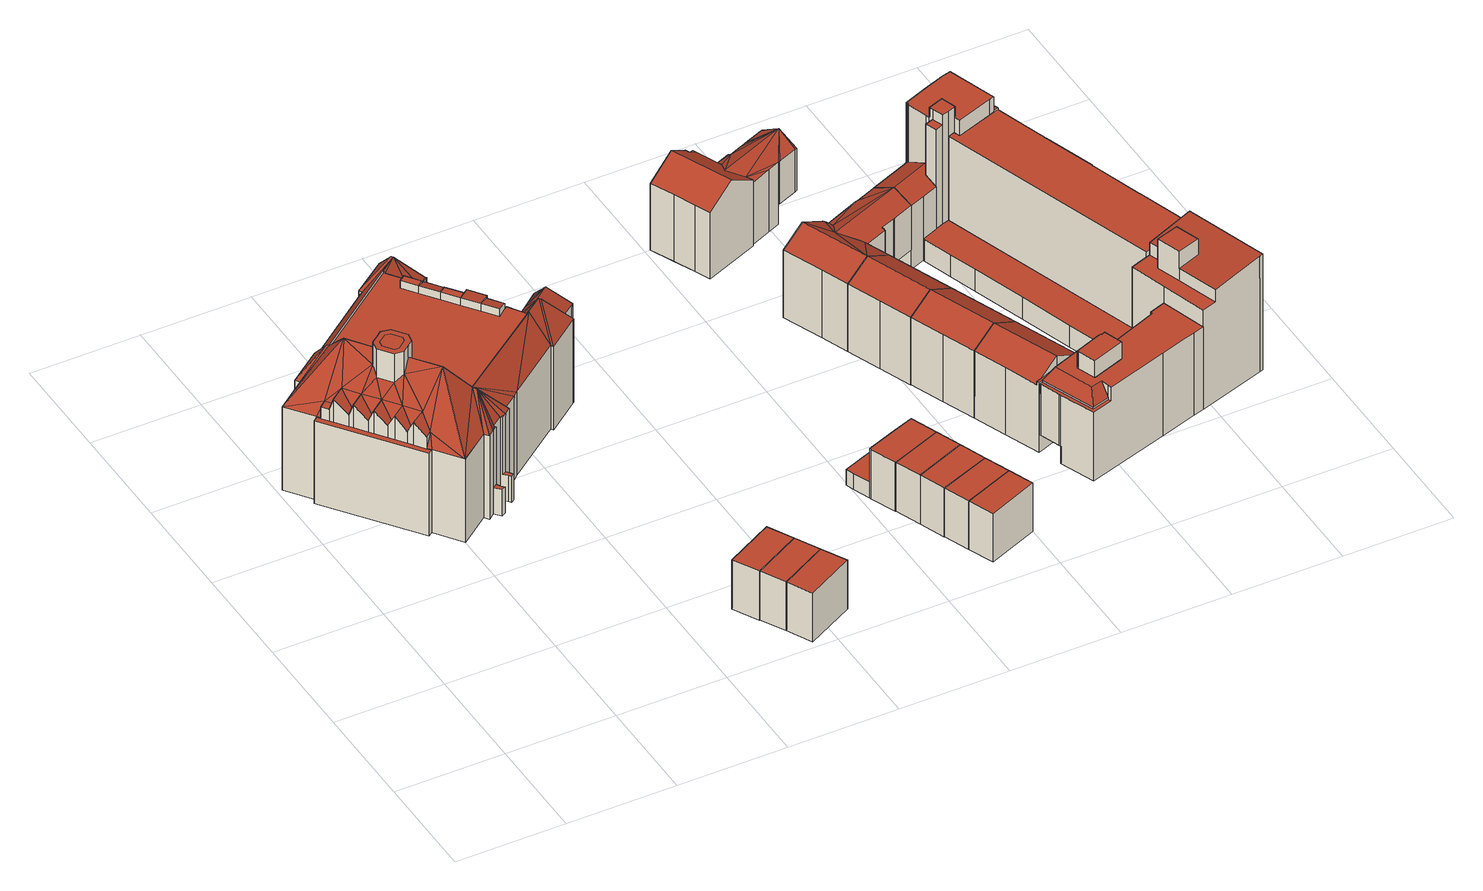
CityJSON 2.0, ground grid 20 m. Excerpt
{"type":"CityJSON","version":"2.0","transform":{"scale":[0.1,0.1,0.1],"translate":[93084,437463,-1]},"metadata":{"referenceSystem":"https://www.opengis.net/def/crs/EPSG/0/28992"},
"CityObjects":{
"building1":{"type":"Building","attributes":{"measuredHeight":30.24,"yearOfConstruction":1920},"address":[{"CountryName":"Nederland","LocalityName":"Rotterdam","ThoroughfareNumber":"1A","ThoroughfareName":"Nieuwemarkt","PostalCode":"3011HP"}],"geometry":[{"type":"Solid","lod":"2","boundaries":[[[[0,1,2,3]],[[1,4,5,2]],[[6,5,4,7]],[[8,6,7,9]],[[9,10,11,8]],[[12,13,14,15]],[[16,17,18,19]],[[20,21,22,23,24]],[[25,21,20,26]],[[27,25,26,28]],[[22,29,30,23]],[[31,32,33,34]],[[35,36,37,12,15]],[[10,38,39,11]],[[38,40,41,39]],[[40,42,43,41]],[[42,44,45,43]],[[44,37,36,45]],[[15,46,47,35]],[[48,49,50,51]],[[13,52,53,14]],[[54,55,56,57]],[[17,58,59,18]],[[60,61,62,63]],[[64,65,66,56]],[[67,68,69,70]],[[71,72,73,74]],[[68,75,76,69]],[[72,67,70,73]],[[77,71,74,78]],[[79,80,81,82]],[[83,84,85,86]],[[87,88,89,90]],[[91,92,93,94]],[[95,96,97,98]],[[99,50,49,100]],[[101,102,103,104]],[[105,106,107,108]],[[109,110,111,112]],[[113,114,115,116]],[[117,101,104,118]],[[119,105,108,120]],[[121,109,112,122]],[[123,124,125,126]],[[127,128,129,130]],[[131,132,133,134]],[[135,136,137,138,139,140]],[[80,141,142,81]],[[143,27,28,144,145]],[[144,146,147,145]],[[146,148,149,147]],[[148,150,151,149]],[[94,89,88,91]],[[120,152,153,119]],[[152,154,155,153]],[[154,156,157,155]],[[123,126,158,93,92]],[[130,159,160,161,162,127]],[[163,164,165,166,167]],[[168,169,170,171,172]],[[162,164,163,127]],[[168,158,126,169]],[[173,171,170,174]],[[175,173,174,176]],[[177,175,176,178]],[[179,177,178,180]],[[181,179,180,182]],[[183,181,182,184]],[[185,183,184,186]],[[187,185,186,188]],[[166,187,188,167]],[[116,60,63,113]],[[150,85,84,151]],[[86,189,190,83]],[[156,99,100,157]],[[191,192,193,131,134]],[[137,193,192,138]],[[189,87,90,190]],[[32,76,75,194]],[[195,111,110,115,114,196]],[[197,77,78,97]],[[19,198,199,16]],[[82,24,23,79]],[[200,47,95,98]],[[201,104,202]],[[56,55,203,204,205,64]],[[196,114,67]],[[118,200,117]],[[62,61,33,32,194,206]],[[106,207,208,107]],[[207,48,51,208]],[[58,142,141,209,59]],[[210,211,212]],[[213,212,211,103,102]],[[34,29,214,31]],[[62,206,68]],[[214,212,213]],[[34,209,141,30,29]],[[215,216,217,218]],[[95,47,46,219,220]],[[205,204,221]],[[195,72,111]],[[222,165,164]],[[220,219,223,199,198]],[[224,225,121,122,226]],[[226,71,224]],[[197,97,96,225,224]],[[227,168,172]],[[128,125,124,129]],[[132,160,159,133]],[[216,192,191,217]],[[218,140,139,215]],[[228,136,135,229]],[[229,230,231,66,65,228]],[[232,231,230,233]],[[57,232,233,54]],[[203,234,202,204]],[[235,236,237,238]],[[3,235,238,0]],[[202,234,239,240,201]],[[241,240,239,242]],[[243,241,242,244]],[[236,243,244,237]],[[52,223,219,53]],[[103,245,94]],[[245,89,94]],[[106,246,207]],[[105,103,106]],[[106,103,246]],[[104,105,119]],[[104,103,105]],[[104,153,247]],[[247,153,155]],[[104,119,153]],[[190,245,103]],[[190,90,245]],[[103,94,93]],[[103,93,246]],[[227,158,168]],[[246,227,248]],[[227,93,158]],[[248,227,249]],[[48,248,250]],[[250,248,251]],[[252,157,253]],[[254,250,255]],[[247,157,252]],[[253,254,256]],[[252,253,257]],[[247,155,157]],[[247,222,161]],[[222,164,162]],[[161,222,162]],[[247,252,222]],[[48,250,49]],[[207,246,48]],[[157,100,253]],[[100,49,254]],[[253,100,254]],[[49,250,254]],[[48,246,248]],[[246,93,227]],[[204,202,221]],[[202,104,221]],[[205,221,64]],[[64,228,65]],[[137,136,193]],[[193,221,131]],[[136,221,193]],[[64,221,228]],[[228,221,136]],[[73,70,69,76,32,31,214,213,102,101,117,200,98,97,78,74]],[[258,259,5,6,8]],[[210,143,145,147,149,151,260]],[[90,89,245]],[[257,187,166,252]],[[56,66,231,232,57]],[[197,224,71,77]],[[260,84,83,210]],[[250,177,179,255]],[[248,173,175,251]],[[255,179,181,254]],[[120,108,107,208,51,50,99,156,154,152],[261,262,263,264,265,266,267,268]],[[63,62,68,67,114,113]],[[112,111,72,71,226,122]],[[190,103,211,210,83]],[[3,269,236,235]],[[256,183,185,253]],[[151,84,260]],[[251,175,177,250]],[[30,141,80,79,23]],[[139,138,192,216,215]],[[14,53,219,46,15]],[[227,172,171,249]],[[253,185,187,257]],[[206,194,75,68]],[[195,196,67,72]],[[210,212,214]],[[22,210,214]],[[22,214,29]],[[21,210,22]],[[143,210,21]],[[25,143,21]],[[27,143,25]],[[240,104,201]],[[118,104,241]],[[241,104,240]],[[243,118,241]],[[270,118,243]],[[11,39,258]],[[39,41,258]],[[45,36,259]],[[258,41,43]],[[258,43,45]],[[258,45,259]],[[259,36,35]],[[200,35,47]],[[259,35,200]],[[259,200,270]],[[270,200,118]],[[270,243,236,269]],[[254,181,183,256]],[[249,171,173,248]],[[104,247,161]],[[104,161,132]],[[132,161,160]],[[186,184,182,180,178,176,174,170,169,126,125,128,127,163,167,188]],[[221,132,131]],[[221,104,132]],[[60,116,115,110,109,121,225,96,95,220,198,19,18,59,209,34,33,61]],[[8,11,258]],[[3,2,5,259,270,269]],[[252,166,165,222]],[[265,264,263,262,261,268,267,266]],[[42,40,38,10,9,7,4,1,0,238,237,244,242,239,234,203,55,54,233,230,229,135,140,218,217,191,134,133,159,130,129,124,123,92,91,88,87,189,86,85,150,148,146,144,28,26,20,24,82,81,142,58,17,16,199,223,52,13,12,37,44]]]],"semantics":{"surfaces":[{"type":"WallSurface"},{"type":"RoofSurface"},{"type":"GroundSurface"}],"values":[[0,0,0,0,0,0,0,0,0,0,0,0,0,0,0,0,0,0,0,0,0,0,0,0,0,0,0,0,0,0,0,0,0,0,0,0,0,0,0,0,0,0,0,0,0,0,0,0,0,0,0,0,0,0,0,0,0,0,0,0,0,0,0,0,0,0,0,0,0,0,0,0,0,0,0,0,0,0,0,0,0,0,0,0,0,0,0,0,0,0,0,0,0,0,0,0,0,0,0,0,0,0,0,0,0,0,0,0,0,0,0,0,0,0,0,0,0,0,0,0,0,0,0,0,1,1,1,1,1,1,1,1,1,1,1,1,1,1,1,1,1,1,1,1,1,1,1,1,1,1,1,1,1,1,1,1,1,1,1,1,1,1,1,1,1,1,1,1,1,1,1,1,1,1,1,1,1,1,1,1,1,1,1,1,1,1,1,1,1,1,1,1,1,1,1,1,1,1,1,1,1,1,1,1,1,1,1,1,1,1,1,1,1,1,1,1,1,1,1,1,1,1,1,1,1,1,1,1,1,1,1,1,1,1,2]]}}]},
"building2":{"type":"Building","attributes":{"measuredHeight":10,"yearOfConstruction":1954},"address":[{"CountryName":"Nederland","LocalityName":"Rotterdam","ThoroughfareNumber":"36","ThoroughfareName":"Botersloot","PostalCode":"3011HH"}],"geometry":[{"type":"Solid","lod":"2","boundaries":[[[[271,272,273,274]],[[275,276,272,271]],[[274,273,277,278]],[[276,277,273,272]],[[271,274,278,275]],[[278,277,276,275]]]],"semantics":{"surfaces":[{"type":"GroundSurface"},{"type":"WallSurface"},{"type":"RoofSurface"}],"values":[[0,1,1,1,1,2]]}}]},
"building3":{"type":"Building","attributes":{"measuredHeight":9.93,"yearOfConstruction":1954},"address":[{"CountryName":"Nederland","LocalityName":"Rotterdam","ThoroughfareNumber":"38-38","ThoroughfareName":"Botersloot","PostalCode":"3011HH"}],"geometry":[{"type":"Solid","lod":"2","boundaries":[[[[279,280,281,282]],[[282,281,276,275]],[[283,276,281,280]],[[279,282,275,284]],[[284,283,280,279]],[[275,276,283,284]]]],"semantics":{"surfaces":[{"type":"GroundSurface"},{"type":"WallSurface"},{"type":"RoofSurface"}],"values":[[0,1,1,1,1,2]]}}]},
"building4":{"type":"Building","attributes":{"measuredHeight":9.92,"yearOfConstruction":1954},"address":[{"CountryName":"Nederland","LocalityName":"Rotterdam","ThoroughfareNumber":"40-40","ThoroughfareName":"Botersloot","PostalCode":"3011HH"}],"geometry":[{"type":"Solid","lod":"2","boundaries":[[[[285,286,280,279]],[[279,280,283,284]],[[285,279,284,287]],[[287,288,286,285]],[[288,283,280,286]],[[284,283,288,287]]]],"semantics":{"surfaces":[{"type":"GroundSurface"},{"type":"WallSurface"},{"type":"RoofSurface"}],"values":[[0,1,1,1,1,2]]}}]},
"building5":{"type":"Building","attributes":{"measuredHeight":10.03,"yearOfConstruction":1954},"address":[{"CountryName":"Nederland","LocalityName":"Rotterdam","ThoroughfareNumber":"11","ThoroughfareName":"Nieuwemarkt","PostalCode":"3011HP"}],"children":["building5-1","building5-2"]},
"building5-1":{"type":"BuildingPart","parents":["building5"],"geometry":[{"type":"Solid","lod":"2","boundaries":[[[[289,290,291,292]],[[293,294,295]],[[292,293,295,289]],[[294,296,297,295]],[[296,298,299,297]],[[298,300,301,302,299]],[[303,302,301,304]],[[305,303,304,306]],[[307,305,306,308]],[[290,307,308,291]],[[290,289,295,297,299,302,303,305,307]],[[292,291,308,306,304,301,300,309,293]],[[309,300,298,296]],[[293,309,296,294]]]],"semantics":{"surfaces":[{"type":"WallSurface"},{"type":"RoofSurface"},{"type":"GroundSurface"},{"type":"ClosureSurface"}],"values":[[0,0,0,0,0,0,0,0,0,0,1,2,3,3]]}}]},
"building5-2":{"type":"BuildingPart","parents":["building5"],"geometry":[{"type":"Solid","lod":"2","boundaries":[[[[293,310,311,294]],[[310,312,313,311]],[[312,314,315,313]],[[298,316,317,300]],[[316,315,314,317]],[[316,298,296,294,311,313,315]],[[309,300,317,314,312,310,293]],[[294,296,309,293]],[[296,298,300,309]]]],"semantics":{"surfaces":[{"type":"WallSurface"},{"type":"RoofSurface"},{"type":"GroundSurface"},{"type":"ClosureSurface"}],"values":[[0,0,0,0,0,1,2,3,3]]}}]},
"building6":{"type":"Building","attributes":{"measuredHeight":9.93,"yearOfConstruction":1954},"address":[{"CountryName":"Nederland","LocalityName":"Rotterdam","ThoroughfareNumber":"77-77","ThoroughfareName":"Pannekoekstraat","PostalCode":"3011LD"}],"geometry":[{"type":"Solid","lod":"2","boundaries":[[[[318,319,320,321]],[[322,290,320,319]],[[323,322,319,318]],[[321,320,290,289]],[[318,321,289,323]],[[289,290,322,323]]]],"semantics":{"surfaces":[{"type":"GroundSurface"},{"type":"WallSurface"},{"type":"RoofSurface"}],"values":[[0,1,1,1,1,2]]}}]},
"building7":{"type":"Building","attributes":{"measuredHeight":9.89,"yearOfConstruction":1954},"address":[{"CountryName":"Nederland","LocalityName":"Rotterdam","ThoroughfareNumber":"79B","ThoroughfareName":"Pannekoekstraat","PostalCode":"3011LD"}],"geometry":[{"type":"Solid","lod":"2","boundaries":[[[[324,325,319,318]],[[324,318,323,326]],[[318,319,322,323]],[[326,327,325,324]],[[327,322,319,325]],[[323,322,327,326]]]],"semantics":{"surfaces":[{"type":"GroundSurface"},{"type":"WallSurface"},{"type":"RoofSurface"}],"values":[[0,1,1,1,1,2]]}}]},
"building8":{"type":"Building","attributes":{"measuredHeight":9.84,"yearOfConstruction":1954},"address":[{"CountryName":"Nederland","LocalityName":"Rotterdam","ThoroughfareNumber":"81-81","ThoroughfareName":"Pannekoekstraat","PostalCode":"3011LD"}],"geometry":[{"type":"Solid","lod":"2","boundaries":[[[[328,329,330,331]],[[332,327,330,329]],[[333,332,329,328]],[[328,331,326,333]],[[331,330,327,326]],[[326,327,332,333]]]],"semantics":{"surfaces":[{"type":"GroundSurface"},{"type":"WallSurface"},{"type":"RoofSurface"}],"values":[[0,1,1,1,1,2]]}}]},
"building9":{"type":"Building","attributes":{"measuredHeight":9.76,"yearOfConstruction":1954},"address":[{"CountryName":"Nederland","LocalityName":"Rotterdam","ThoroughfareNumber":"83-83","ThoroughfareName":"Pannekoekstraat","PostalCode":"3011LD"}],"geometry":[{"type":"Solid","lod":"2","boundaries":[[[[334,335,329,328]],[[336,332,329,335]],[[334,328,333,337]],[[337,336,335,334]],[[328,329,332,333]],[[333,332,336,337]]]],"semantics":{"surfaces":[{"type":"GroundSurface"},{"type":"WallSurface"},{"type":"RoofSurface"}],"values":[[0,1,1,1,1,2]]}}]},
"building10":{"type":"Building","attributes":{"measuredHeight":16.85,"yearOfConstruction":1954},"address":[{"CountryName":"Nederland","LocalityName":"Rotterdam","ThoroughfareNumber":"62-66","ThoroughfareName":"Pannekoekstraat","PostalCode":"3011LJ"}],"children":["building10-1","building10-2"]},
"building10-1":{"type":"BuildingPart","parents":["building10"],"geometry":[{"type":"MultiSurface","lod":"2","boundaries":[[[338,339,340,341,342,343,344,345,346]],[[347,348,349,350]],[[351,342,352,347,350]],[[348,353,354,349]],[[355,356,340,339]],[[356,357,341,340]],[[357,352,342,341]],[[358,359,360]],[[339,338,361,355]],[[338,346,362,361]],[[363,353,364]],[[365,366,367,368,369]],[[368,370,371,369]],[[372,373,374,375]],[[370,372,375,371]],[[359,376,377,360]],[[363,366,365,354,353]],[[378,343,379,380,381]],[[380,382,383,381]],[[344,343,378,384]],[[345,344,384,385]],[[377,376,386,387,388,374,373,389]],[[351,379,343,342]],[[346,345,385,362]],[[390,383,382,391,392]],[[393,394,395]],[[395,394,396,397,358]],[[397,387,386,358]],[[392,396,394,390]],[[368,367,389,373,372,370]],[[364,398,393,395,358,360,377,389,367,366,363]],[[386,376,359,358]],[[361,362,385]],[[361,384,378]],[[361,385,384]],[[361,378,381]],[[361,381,383]],[[383,394,393]],[[383,390,394]],[[383,393,398]],[[361,383,398]],[[352,364,347]],[[347,364,348]],[[348,364,353]],[[361,364,352]],[[361,352,357]],[[356,361,357]],[[355,361,356]],[[361,398,364]],[[379,351,350,349,354,365,369,371,399,374,388,400,401,391,382,380]],[[391,401,396,392]],[[401,400,397,396]],[[400,388,387,397]]],"semantics":{"surfaces":[{"type":"OuterCeilingSurface"},{"type":"WallSurface"},{"type":"RoofSurface"},{"type":"GroundSurface"},{"type":"ClosureSurface"}],"values":[0,1,1,1,1,1,1,1,1,1,1,1,1,1,1,1,1,1,1,1,1,1,1,1,1,1,1,1,1,2,2,2,2,2,2,2,2,2,2,2,2,2,2,2,2,2,2,2,2,3,4,4,4]}}]},
"building10-2":{"type":"BuildingPart","parents":["building10"],"geometry":[{"type":"Solid","lod":"2","boundaries":[[[[392,396,401,391]],[[391,402,403,392]],[[402,404,405,403]],[[404,388,387,405]],[[392,403,405,387,397,396]],[[400,388,404,402,391,401]],[[397,387,388,400]],[[396,397,400,401]]]],"semantics":{"surfaces":[{"type":"ClosureSurface"},{"type":"WallSurface"},{"type":"RoofSurface"},{"type":"GroundSurface"}],"values":[[0,1,1,1,2,3,0,0]]}}]},
"building11":{"type":"Building","attributes":{"measuredHeight":16.39,"yearOfConstruction":1955},"address":[{"CountryName":"Nederland","LocalityName":"Rotterdam","ThoroughfareNumber":"74-76","ThoroughfareName":"Pannekoekstraat","PostalCode":"3011LK"}],"children":["building11-1","building11-2"]},
"building11-1":{"type":"BuildingPart","parents":["building11"],"geometry":[{"type":"Solid","lod":"2","boundaries":[[[[406,407,408,409]],[[410,406,409,411]],[[412,408,407,413]],[[411,414,415,410]],[[414,412,413,415]],[[415,413,407,406,410]],[[414,411,409,408,412]]]],"semantics":{"surfaces":[{"type":"ClosureSurface"},{"type":"WallSurface"},{"type":"RoofSurface"},{"type":"GroundSurface"}],"values":[[0,1,1,1,1,2,3]]}}]},
"building11-2":{"type":"BuildingPart","parents":["building11"],"geometry":[{"type":"Solid","lod":"2","boundaries":[[[[406,407,416,417]],[[406,417,418,419,420,409]],[[421,422,423,424]],[[419,421,424,420]],[[422,425,416,407,408,423]],[[416,425,418,417]],[[419,418,425,422,421]],[[424,423,408,409,420]],[[409,408,407,406]]]],"semantics":{"surfaces":[{"type":"WallSurface"},{"type":"RoofSurface"},{"type":"GroundSurface"},{"type":"ClosureSurface"}],"values":[[0,0,0,0,0,1,1,2,3]]}}]},
"building12":{"type":"Building","attributes":{"measuredHeight":16.37,"yearOfConstruction":1955},"address":[{"CountryName":"Nederland","LocalityName":"Rotterdam","ThoroughfareNumber":"78-80","ThoroughfareName":"Pannekoekstraat","PostalCode":"3011LK"}],"children":["building12-1","building12-2"]},
"building12-1":{"type":"BuildingPart","parents":["building12"],"geometry":[{"type":"Solid","lod":"2","boundaries":[[[[426,406,427,428]],[[429,427,406,410]],[[430,426,428,431]],[[431,432,433,430]],[[432,429,410,433]],[[433,410,406,426,430]],[[432,431,428,427,429]]]],"semantics":{"surfaces":[{"type":"ClosureSurface"},{"type":"WallSurface"},{"type":"RoofSurface"},{"type":"GroundSurface"}],"values":[[0,1,1,1,1,2,3]]}}]},
"building12-2":{"type":"BuildingPart","parents":["building12"],"geometry":[{"type":"Solid","lod":"2","boundaries":[[[[426,434,435,436,437,428]],[[419,418,417,406,427,438]],[[426,406,417,434]],[[439,419,438,440]],[[436,439,440,437]],[[417,418,435,434]],[[436,435,418,419,439]],[[440,438,427,428,437]],[[428,427,406,426]]]],"semantics":{"surfaces":[{"type":"WallSurface"},{"type":"RoofSurface"},{"type":"GroundSurface"},{"type":"ClosureSurface"}],"values":[[0,0,0,0,0,1,1,2,3]]}}]},
"building13":{"type":"Building","attributes":{"measuredHeight":16.35,"yearOfConstruction":1955},"address":[{"CountryName":"Nederland","LocalityName":"Rotterdam","ThoroughfareNumber":"82-84","ThoroughfareName":"Pannekoekstraat","PostalCode":"3011LK"}],"children":["building13-1","building13-2"]},
"building13-1":{"type":"BuildingPart","parents":["building13"],"geometry":[{"type":"Solid","lod":"2","boundaries":[[[[441,426,428,442]],[[431,428,426,430]],[[443,431,430,444]],[[445,443,444,446]],[[446,441,442,445]],[[444,430,426,441,446]],[[428,431,443,445,442]]]],"semantics":{"surfaces":[{"type":"ClosureSurface"},{"type":"WallSurface"},{"type":"RoofSurface"},{"type":"GroundSurface"}],"values":[[0,1,1,1,1,2,3]]}}]},
"building13-2":{"type":"BuildingPart","parents":["building13"],"geometry":[{"type":"Solid","lod":"2","boundaries":[[[[447,448,449]],[[450,451,452,453]],[[454,436,437,455]],[[456,449,448,454,455,457]],[[441,458,459,460,452,451,442]],[[450,453,461,456,457]],[[460,459,462]],[[463,447,464]],[[462,463,464]],[[436,435,434,426,428,437]],[[441,426,434,458]],[[454,448,447,463,435,436]],[[453,452,460,462,464,447,449,456,461]],[[459,458,434,435,463,462]],[[455,437,428,442,451,450,457]],[[442,428,426,441]]]],"semantics":{"surfaces":[{"type":"WallSurface"},{"type":"RoofSurface"},{"type":"GroundSurface"},{"type":"ClosureSurface"}],"values":[[0,0,0,0,0,0,0,0,0,0,0,1,1,1,2,3]]}}]},
"building14":{"type":"Building","attributes":{"measuredHeight":16.44,"yearOfConstruction":1955},"address":[{"CountryName":"Nederland","LocalityName":"Rotterdam","ThoroughfareNumber":"68-72","ThoroughfareName":"Pannekoekstraat","PostalCode":"3011LK"}],"children":["building14-1","building14-2"]},
"building14-1":{"type":"BuildingPart","parents":["building14"],"geometry":[{"type":"Solid","lod":"2","boundaries":[[[[465,466,467,468]],[[413,469,408,412]],[[412,465,468,413]],[[468,467,469,413]],[[412,408,466,465]],[[469,467,466,408]]]],"semantics":{"surfaces":[{"type":"ClosureSurface"},{"type":"WallSurface"},{"type":"RoofSurface"},{"type":"GroundSurface"}],"values":[[0,1,1,2,3,0]]}}]},
"building14-2":{"type":"BuildingPart","parents":["building14"],"geometry":[{"type":"Solid","lod":"2","boundaries":[[[[470,471,472,473,474,475,476,477]],[[478,479,480]],[[481,482,483]],[[481,416,469,467,482]],[[480,479,484,476,485,486,487]],[[477,476,484,488]],[[470,477,488,489]],[[471,470,489,490]],[[473,472,491,492]],[[472,471,490,491]],[[493,485,476,475]],[[494,495,496,468,465]],[[494,497,498,495]],[[486,499,500,487]],[[501,502,503,504]],[[422,501,504,423]],[[496,482,467,468]],[[469,416,425,422,423,408]],[[505,500,499,503,502]],[[493,475,506,498,497]],[[492,507,474,473]],[[507,506,475,474]],[[416,481,425]],[[481,508,425]],[[481,483,508]],[[425,508,505]],[[478,480,487]],[[478,487,508]],[[487,500,505]],[[487,505,508]],[[491,490,489]],[[491,478,508]],[[491,489,488]],[[491,484,478]],[[491,488,484]],[[484,479,478]],[[498,506,507,492,491,508,483,482,496,495]],[[422,425,505,502,501]],[[486,485,493,497,494,465,466,408,423,504,503,499]],[[408,466,467,469]],[[468,467,466,465]]]],"semantics":{"surfaces":[{"type":"OuterCeilingSurface"},{"type":"WallSurface"},{"type":"RoofSurface"},{"type":"GroundSurface"},{"type":"ClosureSurface"}],"values":[[0,1,1,1,1,1,1,1,1,1,1,1,1,1,1,1,1,1,1,1,1,1,2,2,2,2,2,2,2,2,2,2,2,2,2,2,2,2,3,4,4]]}}]},
"building15":{"type":"Building","attributes":{"measuredHeight":26.09,"yearOfConstruction":1950},"address":[{"CountryName":"Nederland","LocalityName":"Rotterdam","ThoroughfareNumber":"151-151","ThoroughfareName":"Mariniersweg","PostalCode":"3011NK"}],"children":["building15-1","building15-2","building15-3","building15-4"]},
"building15-1":{"type":"BuildingPart","attributes":{"measuredHeight":20.26},"parents":["building15"],"geometry":[{"type":"Solid","lod":"2","boundaries":[[[[509,510,511,512,513,514]],[[515,516,517,518]],[[516,519,520,517]],[[521,522,523,524]],[[519,521,524,520]],[[511,510,525,526,527]],[[522,528,529,511,527,523]],[[529,530,512,511]],[[531,526,525,532,533]],[[534,515,518,535]],[[533,534,535,531]],[[535,518,517,520,524,523,527,526,531]],[[536,530,529,528,537]],[[537,528,522,521]],[[533,532,509,514,534]],[[519,516,512,530,536]],[[513,512,516,515]],[[514,513,515,534]],[[510,509,532,525]],[[536,537,521,519]]]],"semantics":{"surfaces":[{"type":"OuterCeilingSurface"},{"type":"WallSurface"},{"type":"RoofSurface"},{"type":"GroundSurface"},{"type":"ClosureSurface"}],"values":[[0,1,1,1,1,1,1,1,1,1,1,2,3,4,4,4,4,4,4,4]]}}]},
"building15-2":{"type":"BuildingPart","attributes":{"measuredHeight":4.9},"parents":["building15"],"geometry":[{"type":"Solid","lod":"2","boundaries":[[[[538,539,540,541]],[[542,538,541,543]],[[544,545,546,547]],[[545,548,549,546]],[[539,544,547,540]],[[543,541,540,547,546,549,550]],[[539,538,542,551,548,545,544]],[[551,542,543,550]],[[548,551,550,549]]]],"semantics":{"surfaces":[{"type":"WallSurface"},{"type":"RoofSurface"},{"type":"GroundSurface"},{"type":"ClosureSurface"}],"values":[[0,0,0,0,0,1,2,3,3]]}}]},
"building15-3":{"type":"BuildingPart","attributes":{"measuredHeight":16.94},"parents":["building15"],"geometry":[{"type":"Solid","lod":"2","boundaries":[[[[552,553,554,555,556,557,558,559,560,510,509,514,513,512]],[[561,562,559,558]],[[562,563,560,559]],[[563,525,510,560]],[[564,565,566,567,557,556]],[[567,561,558,557]],[[568,564,556,555]],[[550,549,569,570]],[[566,533,532,567]],[[571,572,573,574]],[[530,575,552,512]],[[576,577,571,574,578]],[[579,571,577]],[[569,549,548]],[[548,580,581,569]],[[580,528,522,581]],[[582,583,584,585,576,578,586]],[[585,584,587,588,589]],[[587,590,591,588]],[[582,592,552,575,583]],[[592,593,553,552]],[[593,594,554,553]],[[594,568,555,554]],[[572,565,564,573]],[[581,522,521,519,516,515,534,595,596,597,579,577,576,585,589,588,591,570,569]],[[593,592,582,586,578,574,573,564,568,594]],[[596,565,572,597]],[[566,565,596,595]],[[579,597,572,571]],[[534,533,566,595]],[[562,561,567,532,525,563]],[[584,583,575,530,536,537,528,580,548,551,590,587]],[[591,590,551,550,570]],[[515,516,512,513]],[[534,515,513,514]],[[534,514,509,532,533]],[[525,532,509,510]],[[512,516,519,536,530]],[[551,548,549,550]],[[528,537,521,522]],[[537,536,519,521]]]],"semantics":{"surfaces":[{"type":"OuterCeilingSurface"},{"type":"WallSurface"},{"type":"RoofSurface"},{"type":"GroundSurface"},{"type":"ClosureSurface"}],"values":[[0,1,1,1,1,1,1,1,1,1,1,1,1,1,1,1,1,1,1,1,1,1,1,1,2,2,2,2,2,2,2,3,4,4,4,4,4,4,4,4,4]]}}]},
"building15-4":{"type":"BuildingPart","attributes":{"measuredHeight":26.09},"parents":["building15"],"geometry":[{"type":"Solid","lod":"2","boundaries":[[[[598,599,600,601]],[[602,603,604,605]],[[606,607,608,598,601]],[[608,602,605,598]],[[609,610,591,590,611,612,613,614]],[[611,615,616,612]],[[603,617,618,604]],[[550,570,619,620,543]],[[610,619,570,591]],[[543,620,621,622,542]],[[600,599,623,624,622,621,625]],[[615,624,623,616]],[[606,626,618,617,607]],[[614,618,626,609]],[[600,625,621,620,619,610,609,626,606,601]],[[598,605,604,618,614,613,612,616,623,599]],[[608,607,617,603,602]],[[611,590,551,542,622,624,615]],[[542,551,550,543]],[[550,551,590,591,570]]]],"semantics":{"surfaces":[{"type":"WallSurface"},{"type":"RoofSurface"},{"type":"GroundSurface"},{"type":"ClosureSurface"}],"values":[[0,0,0,0,0,0,0,0,0,0,0,0,0,0,1,1,1,2,3,3]]}}]},
"building16":{"type":"Building","attributes":{"measuredHeight":26.52,"yearOfConstruction":1957},"address":[{"CountryName":"Nederland","LocalityName":"Rotterdam","ThoroughfareNumber":"149","ThoroughfareName":"Mariniersweg","PostalCode":"3011NK"}],"children":["building16-1","building16-2","building16-3","building16-4"]},
"building16-1":{"type":"BuildingPart","attributes":{"measuredHeight":14.83},"parents":["building16"],"geometry":[{"type":"Solid","lod":"2","boundaries":[[[[627,628,629,630,631]],[[630,632,633,631]],[[490,634,628,627,491]],[[635,636,637,638]],[[636,634,490,637]],[[637,490,491,639,638]],[[491,627,631,633,640,641,642,639]],[[635,643,644,645,646,647,629,628,634,636]],[[645,644,642,641]],[[629,647,632,630]],[[646,645,641,640]],[[643,635,638,639]],[[632,647,646,640,633]],[[644,643,639,642]]]],"semantics":{"surfaces":[{"type":"WallSurface"},{"type":"RoofSurface"},{"type":"GroundSurface"},{"type":"ClosureSurface"}],"values":[[0,0,0,0,0,1,1,2,3,3,3,3,3,3]]}}]},
"building16-2":{"type":"BuildingPart","attributes":{"measuredHeight":21.65},"parents":["building16"],"geometry":[{"type":"Solid","lod":"2","boundaries":[[[[648,649,650,651],[652,653,654,655,656,657,658,659,660,661]],[[662,663,664,665],[666,667,668,669,670,671,672,673,674]],[[675,676,677,678,679],[680,681,682,683,684,685,686,687,688,689]],[[690,691,692,693,694,695,696,697,698,699,700,701,702,703,704,705,706,707,708,709,710,711,712,713,714,715,716,717,718,719,720,721,712,722,723,724,725,726,727]],[[728,729,700,699]],[[730,731,676,675]],[[732,733,724,723]],[[733,734,725,724]],[[734,735,726,725]],[[735,736,727,726]],[[737,738,678,677]],[[739,740,665,664]],[[741,742,663,662]],[[743,744,650,649]],[[744,745,651,650]],[[745,746,648,651]],[[747,748,721,720]],[[749,750,692,691]],[[751,752,753,754]],[[712,755,712,756]],[[696,757,758,706,759,760]],[[695,761,762,692,750,763]],[[711,764,765,708,766,751,754,767]],[[768,769,737,677,770]],[[771,772,676,731,773]],[[664,774,771,773,739]],[[775,776,663,742,777]],[[649,778,775,777,743]],[[779,780,648,746,781]],[[722,782,779,781,783]],[[784,769,768,785]],[[767,756,712,711]],[[756,782,722,712]],[[780,778,649,648]],[[776,774,664,663]],[[772,770,677,676]],[[763,757,696,695]],[[758,786,707,706]],[[786,766,708,707]],[[787,788,789,790]],[[755,791,713,712]],[[792,728,699,698]],[[740,741,662,665]],[[729,793,701,700]],[[793,794,702,701]],[[795,796,654,653]],[[797,798,657,656]],[[799,797,656,655]],[[794,800,703,702]],[[801,802,661,660]],[[803,804,694,693]],[[805,806,673,672]],[[807,759,706,705]],[[808,809,717,716]],[[806,810,674,673]],[[811,747,720,719]],[[812,813,659,658]],[[810,814,666,674]],[[804,761,695,694]],[[815,816,710,709]],[[791,817,714,713]],[[802,818,652,661]],[[819,805,672,671]],[[820,821,668,667]],[[822,819,671,670]],[[800,823,704,703]],[[738,824,679,678]],[[824,730,675,679]],[[760,825,697,696]],[[825,792,698,697]],[[762,803,693,692]],[[813,801,660,659]],[[816,764,711,710]],[[818,795,653,652]],[[798,812,658,657]],[[826,808,716,715]],[[817,826,715,714]],[[814,820,667,666]],[[827,822,670,669]],[[796,799,655,654]],[[748,755,712,721]],[[821,827,669,668]],[[789,788,828,784,785,829]],[[765,815,709,708]],[[823,807,705,704]],[[830,811,719,718]],[[809,830,718,717]],[[831,832,683,682]],[[832,833,684,683]],[[833,834,685,684]],[[834,835,686,685]],[[835,836,687,686]],[[836,837,688,687]],[[838,831,682,681]],[[837,839,689,688]],[[839,840,680,689]],[[840,838,681,680]],[[783,732,723,722]],[[751,766,786,758,757,763,750,749,752]],[[841,842,790,789,829,785,768,770,772,771,774,776,775,778,780,779,782,756,767,754,753,843]],[[760,759,807,823,800,794,793,729,728,792,825]],[[832,831,838,840,839,837,836,835,834,833]],[[748,747,811,830,809,808,826,817,791,755]],[[820,814,810,806,805,819,822,827,821]],[[765,764,816,815]],[[796,795,818,802,801,813,812,798,797,799]],[[783,781,746,745,744,743,777,742,741,740,739,773,731,730,824,738,737,769,784,828,844,845,846,736,735,734,733,732]],[[762,761,804,803]],[[690,753,752,749,691]],[[843,753,690,727]],[[787,790,842,845,844]],[[846,845,842,841]],[[844,828,788,787]],[[727,736,846,841,843]]]],"semantics":{"surfaces":[{"type":"OuterCeilingSurface"},{"type":"WallSurface"},{"type":"RoofSurface"},{"type":"GroundSurface"},{"type":"ClosureSurface"}],"values":[[0,0,0,0,1,1,1,1,1,1,1,1,1,1,1,1,1,1,1,1,1,1,1,1,1,1,1,1,1,1,1,1,1,1,1,1,1,1,1,1,1,1,1,1,1,1,1,1,1,1,1,1,1,1,1,1,1,1,1,1,1,1,1,1,1,1,1,1,1,1,1,1,1,1,1,1,1,1,1,1,1,1,1,1,1,1,1,1,1,1,1,1,1,1,1,1,1,1,2,2,3,3,3,3,3,3,3,3,4,4,4,4,4,4]]}}]},
"building16-3":{"type":"BuildingPart","attributes":{"measuredHeight":4.35},"parents":["building16"],"geometry":[{"type":"Solid","lod":"2","boundaries":[[[[847,848,849,850]],[[848,851,852,849]],[[629,853,854,630]],[[853,855,856,854]],[[855,857,858,856]],[[857,859,860,858]],[[859,861,862,860]],[[861,863,864,862]],[[863,865,866,864]],[[851,867,868,852]],[[867,828,788,868]],[[865,847,850,866]],[[864,866,850,849,852,868,788,787,869,632,630,854,856,858,860,862]],[[647,870,844,828,867,851,848,847,865,863,861,859,857,855,853,629]],[[870,647,632,869]],[[647,629,630,632]],[[828,844,787,788]],[[844,870,869,787]]]],"semantics":{"surfaces":[{"type":"WallSurface"},{"type":"RoofSurface"},{"type":"GroundSurface"},{"type":"ClosureSurface"}],"values":[[0,0,0,0,0,0,0,0,0,0,0,0,1,2,3,3,3,3]]}}]},
"building16-4":{"type":"BuildingPart","attributes":{"measuredHeight":26.52},"parents":["building16"],"geometry":[{"type":"Solid","lod":"2","boundaries":[[[[727,871,691,690]],[[872,873,641,640]],[[749,691,871,874,875]],[[876,872,640,633]],[[877,874,871,878,879]],[[879,880,881,877]],[[880,882,883,881]],[[884,885,886,887]],[[885,888,889,886]],[[890,891,635,638,892]],[[882,891,890,883]],[[736,878,871,727]],[[790,842,893,894,895]],[[790,895,896,897,869,787]],[[633,632,869,897,876]],[[888,894,893,889]],[[842,841,898,893]],[[899,752,753,749,875]],[[899,900,843,753,752]],[[841,843,900,898]],[[873,901,884,887,642,641]],[[638,639,902,892]],[[639,642,887,902]],[[873,897,896,901]],[[889,893,898,900,899,875,874,877,881,883,890,892,902,887,886]],[[895,894,888,885,884,901,896]],[[873,872,876,897]],[[644,643,635,891,882,880,879,878,736,846,845,844,870,647,646,645]],[[727,690,753,843]],[[635,643,639,638]],[[645,646,640,641]],[[727,843,841,846,736]],[[647,870,869,632]],[[644,645,641,642]],[[842,790,787,844,845]],[[643,644,642,639]],[[632,633,640,646,647]],[[870,844,787,869]],[[845,846,841,842]],[[690,691,749,753]]]],"semantics":{"surfaces":[{"type":"OuterCeilingSurface"},{"type":"WallSurface"},{"type":"RoofSurface"},{"type":"GroundSurface"},{"type":"ClosureSurface"}],"values":[[0,1,1,1,1,1,1,1,1,1,1,1,1,1,1,1,1,1,1,1,1,1,1,1,2,2,2,3,4,4,4,4,4,4,4,4,4,4,4,4]]}}]}
},
"vertices":[
[520,723,4],[516,729,4],[516,729,173],[520,723,173],[509,737,4],[509,737,173],[534,755,173],[534,755,4],[537,758,173],[537,758,4],[497,810,4],[497,810,173],[426,756,4],[421,761,4],[421,761,57],[426,756,57],[379,805,4],[356,835,4],[356,835,185],[379,805,185],[346,911,4],[346,911,173],[322,893,173],[322,893,57],[322,893,4],[365,925,173],[365,925,4],[366,926,173],[366,926,4],[305,881,173],[305,881,57],[305,881,225],[297,875,225],[297,875,185],[305,881,185],[426,756,173],[449,773,173],[449,773,4],[495,809,4],[495,809,173],[489,804,4],[489,804,173],[472,791,4],[472,791,173],[466,786,4],[466,786,173],[411,745,57],[411,745,173],[135,681,260],[132,662,248],[132,662,306],[135,681,306],[409,763,4],[409,763,57],[319,553,4],[311,565,4],[311,565,57],[319,553,57],[350,831,4],[350,831,185],[321,854,185],[316,850,185],[316,850,236],[321,854,234],[311,565,173],[303,560,173],[303,560,57],[328,811,240],[305,841,240],[305,841,225],[328,811,225],[370,755,240],[349,783,240],[349,783,225],[370,755,225],[286,867,240],[286,867,225],[390,729,240],[390,729,225],[326,888,57],[324,875,57],[324,875,4],[326,888,4],[259,943,173],[256,948,173],[256,948,4],[259,943,4],[120,845,4],[59,800,4],[59,800,173],[120,845,173],[65,792,4],[10,751,4],[10,751,173],[65,792,173],[411,745,185],[406,742,185],[406,742,225],[411,745,225],[150,638,306],[150,638,248],[264,590,225],[115,788,225],[115,788,231],[264,590,229],[175,695,248],[158,698,260],[158,698,306],[175,695,306],[369,799,185],[360,792,185],[360,792,239],[369,799,238],[344,823,234],[339,819,236],[339,819,185],[344,823,185],[433,712,225],[433,712,229],[193,671,248],[193,671,306],[390,770,185],[390,770,238],[46,703,4],[38,697,4],[38,697,172],[46,703,172],[166,543,172],[158,538,172],[158,538,4],[166,543,4],[262,529,173],[256,537,173],[256,537,4],[262,529,4],[280,548,4],[280,548,173],[282,544,173],[282,544,57],[286,537,57],[286,537,4],[319,872,57],[319,872,4],[364,929,173],[361,933,4],[361,933,173],[347,953,4],[347,953,173],[340,961,4],[340,961,173],[317,993,4],[317,993,173],[190,654,306],[190,654,260],[179,645,306],[179,645,284],[167,636,306],[167,636,260],[46,703,173],[201,496,4],[201,496,173],[200,498,173],[166,543,173],[160,550,172],[160,550,173],[160,550,195],[147,568,218],[147,568,172],[50,697,173],[50,697,172],[59,685,172],[59,685,195],[50,697,195],[63,680,218],[63,680,172],[79,658,195],[79,658,172],[84,652,218],[84,652,172],[99,631,195],[99,631,172],[105,624,218],[105,624,172],[120,604,195],[120,604,172],[127,595,218],[127,595,172],[140,577,195],[140,577,172],[123,841,4],[123,841,173],[274,538,4],[274,538,57],[274,538,173],[297,875,240],[360,792,240],[339,819,240],[406,742,236],[373,800,185],[373,800,4],[431,715,225],[319,579,173],[319,579,172],[323,575,4],[323,575,172],[323,575,173],[316,850,240],[146,689,284],[146,689,306],[319,872,185],[311,936,229],[281,913,230],[281,913,229],[281,913,225],[283,911,225],[291,531,57],[284,527,57],[284,527,4],[291,531,4],[403,759,57],[403,759,185],[269,582,228],[172,559,195],[403,759,4],[387,767,236],[387,767,185],[387,767,238],[63,708,195],[300,563,173],[300,563,4],[309,554,4],[309,554,57],[313,549,57],[313,549,4],[319,579,4],[517,721,173],[459,677,173],[459,677,4],[517,721,4],[344,597,4],[344,597,173],[353,605,173],[353,605,4],[456,682,173],[456,682,4],[112,791,231],[112,735,284],[215,597,284],[88,698,218],[72,696,195],[108,670,218],[92,668,195],[172,585,218],[152,613,218],[130,642,218],[112,641,195],[132,614,195],[152,587,195],[492,764,220],[464,742,220],[309,939,229],[169,685,306],[182,668,306],[180,660,306],[164,647,306],[156,648,306],[143,665,306],[144,675,306],[161,687,306],[466,731,229],[463,734,229],
[596,136,15],[508,89,15],[483,135,15],[571,182,15],[596,136,115],[508,89,115],[483,135,115],[571,182,115],
[619,92,16],[532,45,16],[508,89,16],[596,136,16],[532,45,115],[619,92,115],
[643,47,16],[555,0,16],[643,47,115],[555,0,115],
[921,262,115],[828,226,115],[828,226,15],[921,262,15],[902,311,15],[902,311,47],[902,311,115],[856,294,47],[856,294,115],[808,276,47],[808,276,115],[808,276,15],[808,275,15],[808,275,115],[809,274,115],[809,274,15],[809,272,115],[809,272,15],[827,228,115],[827,228,15],[856,294,15],
[889,343,15],[889,343,47],[883,357,15],[883,357,47],[791,322,15],[791,322,47],[796,306,47],[796,306,15],
[939,216,16],[846,179,16],[828,226,16],[921,262,16],[846,179,115],[939,216,115],
[957,168,16],[864,132,16],[957,168,115],[864,132,115],
[975,122,17],[882,85,17],[864,132,17],[957,168,17],[882,85,115],[975,122,115],
[993,76,17],[901,38,17],[901,38,115],[993,76,115],
[1041,1000,54],[1055,966,54],[1051,965,54],[1015,950,54],[1012,949,54],[986,1014,54],[989,1015,54],[1025,1030,54],[1028,1031,54],[990,940,140],[953,924,139],[953,924,14],[990,940,14],[1012,949,14],[1012,949,140],[951,924,139],[951,924,14],[1055,966,140],[1051,965,140],[1015,950,140],[907,1026,147],[890,1019,147],[890,1019,159],[1041,1000,162],[1028,1031,142],[951,924,147],[946,933,148],[952,921,14],[952,921,147],[901,900,182],[852,880,149],[852,880,14],[840,908,149],[840,908,14],[823,948,149],[804,990,149],[804,990,14],[823,948,14],[887,1026,147],[887,1026,159],[986,1014,142],[986,1014,14],[977,1010,14],[977,1010,142],[955,1001,14],[955,1001,142],[989,1015,142],[1025,1030,142],[904,1033,147],[904,1033,53],[904,1033,14],[853,1011,182],[953,1005,140],[953,1005,14],[953,1005,53],[927,980,147],[921,992,140],[921,992,147],[921,992,53],[907,1026,53],[915,948,162],[822,949,14],[907,1026,14],[921,992,14],
[952,1010,14],[952,1010,53],[939,1048,14],[939,1048,53],
[1096,532,55],[1050,653,55],[1050,653,14],[1096,532,14],[1134,547,55],[1134,547,14],[1094,670,14],[1094,670,54],[1114,608,14],[1114,608,55],
[1050,653,147],[1096,532,148],[1047,512,178],[1002,495,151],[1002,495,14],[979,555,151],[955,616,151],[955,616,14],[979,555,14],[1000,634,178],
[1144,410,55],[1096,532,15],[1144,410,15],[1134,547,15],[1174,422,55],[1174,422,15],[1154,484,15],[1154,484,55],
[1144,410,148],[1094,390,178],[1050,373,151],[1050,373,15],[1002,495,15],[1026,433,151],[1026,433,15],
[1191,290,55],[1191,290,15],[1194,360,15],[1194,360,55],[1206,326,15],[1206,326,55],
[1107,256,157],[1096,252,150],[1096,252,157],[1192,283,15],[1190,288,15],[1190,288,157],[1192,283,157],[1073,313,151],[1073,313,15],[1098,247,157],[1098,247,15],[1191,290,148],[1190,289,149],[1190,289,157],[1104,249,157],[1176,283,157],[1142,270,178],[1142,270,157],
[1078,718,14],[1032,699,14],[1032,699,54],[1078,718,54],[1050,653,54],
[1112,819,53],[1114,820,53],[1130,783,53],[1143,750,53],[1104,734,53],[1101,733,53],[1072,803,53],[1076,804,53],[1008,761,147],[1003,774,141],[1003,774,147],[1032,699,147],[1032,699,140],[1027,711,146],[1072,803,141],[1072,803,14],[999,773,14],[999,773,150],[1076,804,141],[1112,819,141],[1114,820,141],[1130,783,161],[1143,750,143],[1101,733,14],[1077,721,14],[1077,721,142],[1078,718,140],[1076,723,14],[1076,723,143],[997,776,14],[997,776,150],[936,667,151],[907,740,151],[907,740,14],[936,667,14],[951,758,178],[1101,733,143],[1104,734,143],[994,729,161],
[1201,241,51],[1207,243,51],[1208,241,51],[1154,221,51],[1153,223,51],[1187,236,51],[1153,223,183],[1154,221,183],[1154,221,217],[1153,223,217],[1166,188,183],[1166,188,217],[1226,209,183],[1214,244,183],[1214,244,217],[1226,209,217],[1207,243,155],[1207,243,217],[1208,241,217],[1214,244,16],[1208,241,16],[1154,221,16],[1201,241,217],[1201,241,155],[1201,241,158],[1187,236,183],[1187,236,217],[1166,188,16],[1226,209,16],
[1301,357,16],[1305,342,16],[1305,342,63],[1301,357,63],[1331,367,16],[1331,367,63],[1300,331,16],[1311,325,16],[1311,325,63],[1300,331,63],[1322,290,16],[1322,290,63],[1351,300,63],[1351,300,16],
[1114,205,51],[1113,208,51],[1100,244,51],[1098,247,51],[1104,249,51],[1186,281,51],[1192,283,51],[1193,279,51],[1207,245,51],[1192,283,155],[1193,279,155],[1207,245,155],[1104,249,155],[1104,249,158],[1186,281,157],[1186,281,155],[1098,247,155],[1322,290,183],[1351,300,183],[1175,160,158],[1142,150,158],[1142,150,155],[1175,160,155],[1114,205,16],[1177,154,183],[1175,160,183],[1177,154,155],[1171,175,183],[1323,286,16],[1323,286,183],[1139,142,155],[1139,142,16],[1289,189,16],[1289,189,183],[1162,149,155],[1356,210,16],[1356,210,183],[1335,204,183],[1377,217,16],[1377,217,183],[1114,205,155],[1113,208,155],[1100,244,155],[1177,261,183],[1123,241,183],[1150,169,183],
[1380,350,242],[1370,380,242],[1370,380,217],[1380,350,217],[1406,358,276],[1421,314,276],[1421,314,245],[1406,358,245],[1365,345,217],[1365,345,276],[1380,350,276],[1404,226,217],[1377,217,217],[1500,256,16],[1500,256,251],[1451,241,246],[1404,226,241],[1507,259,16],[1507,259,251],[1380,301,276],[1380,301,241],[1351,300,217],[1331,367,217],[1335,368,217],[1335,368,16],[1458,410,251],[1458,410,16],[1362,378,217],[1380,301,217],
[1143,750,142],[1143,750,13],[1170,761,13],[1170,761,57],[1170,761,142],[1200,773,57],[1200,773,142],[1114,820,13],[1192,851,13],[1191,851,13],[1191,851,141],[1192,851,141],[1203,813,161],[1193,794,154],[1208,799,153],[1206,806,157],[1203,813,13],[1206,806,13],[1208,799,13],[1193,794,13],[1200,773,13],
[1361,705,47],[1392,612,47],[1384,610,47],[1353,703,47],[1376,658,47],[1375,660,47],[1374,660,47],[1372,660,47],[1371,658,47],[1371,657,47],[1372,655,47],[1374,655,47],[1375,655,47],[1376,657,47],[1385,605,47],[1393,608,47],[1423,514,47],[1416,512,47],[1406,563,47],[1405,563,47],[1403,562,47],[1403,559,47],[1404,558,47],[1407,558,47],[1408,560,47],[1408,561,47],[1407,562,47],[1417,508,47],[1425,510,47],[1455,418,47],[1447,415,47],[1432,460,47],[1440,464,47],[1439,465,47],[1437,465,47],[1436,465,47],[1435,463,47],[1435,461,47],[1436,460,47],[1438,460,47],[1439,461,47],[1440,462,47],[1320,802,47],[1290,891,47],[1299,893,47],[1292,890,47],[1295,883,47],[1302,886,47],[1316,843,47],[1315,844,47],[1313,844,47],[1312,843,47],[1311,842,47],[1311,841,47],[1312,840,47],[1312,839,47],[1315,839,47],[1316,840,47],[1316,842,47],[1316,841,47],[1328,808,47],[1320,806,47],[1322,799,47],[1330,801,47],[1345,755,47],[1344,757,47],[1341,758,47],[1339,756,47],[1339,755,47],[1339,754,47],[1340,753,47],[1341,752,47],[1342,752,47],[1344,753,47],[1360,709,47],[1352,707,47],[1337,753,47],[1325,788,47],[1316,785,47],[1311,799,47],[1312,843,13],[1311,842,13],[1417,508,13],[1425,510,13],[1352,707,13],[1337,753,13],[1325,788,13],[1316,785,13],[1311,799,13],[1455,418,13],[1447,415,13],[1423,514,13],[1416,512,13],[1385,605,13],[1393,608,13],[1392,612,13],[1384,610,13],[1353,703,13],[1361,705,13],[1342,752,13],[1344,753,13],[1290,891,230],[1299,893,230],[1329,805,230],[1320,802,230],[1320,802,227],[1329,805,227],[1345,755,13],[1345,755,227],[1316,843,230],[1316,842,230],[1316,842,13],[1316,843,13],[1302,886,13],[1299,893,13],[1302,886,230],[1330,801,13],[1328,808,13],[1328,808,230],[1330,801,227],[1456,415,227],[1456,415,13],[1455,418,227],[1424,512,227],[1425,510,227],[1424,512,13],[1423,514,227],[1392,609,227],[1393,608,227],[1392,609,13],[1392,612,227],[1360,707,227],[1361,705,227],[1360,707,13],[1360,709,227],[1360,709,13],[1458,410,13],[1458,410,227],[1316,841,230],[1228,783,57],[1362,378,57],[1362,378,227],[1228,783,227],[1344,757,13],[1313,844,13],[1311,841,13],[1312,840,13],[1375,660,13],[1374,660,13],[1371,658,13],[1371,657,13],[1372,660,13],[1312,839,13],[1375,655,13],[1376,657,13],[1292,890,13],[1295,883,13],[1408,560,13],[1408,561,13],[1316,840,13],[1339,755,13],[1339,754,13],[1407,562,13],[1341,752,13],[1372,655,13],[1374,655,13],[1406,563,13],[1320,806,13],[1322,799,13],[1341,758,13],[1376,658,13],[1407,558,13],[1405,563,13],[1403,562,13],[1404,558,13],[1315,839,13],[1432,460,13],[1315,844,13],[1339,756,13],[1403,559,13],[1362,378,13],[1370,380,227],[1340,753,13],[1437,465,13],[1436,465,13],[1435,463,13],[1435,461,13],[1436,460,13],[1438,460,13],[1439,461,13],[1439,465,13],[1440,462,13],[1440,464,13],[1244,776,227],[1240,787,227],[1311,799,227],[1228,783,13],[1240,787,13],[1244,776,13],
[1299,362,13],[1300,358,13],[1300,358,57],[1299,362,57],[1301,357,13],[1301,357,57],[1171,759,13],[1171,759,57],[1188,705,13],[1188,705,57],[1205,655,13],[1205,655,57],[1237,557,13],[1237,557,57],[1268,459,13],[1268,459,57],[1284,410,13],[1284,410,57],[1300,363,13],[1300,363,57],[1335,368,13],[1335,368,57],[1215,779,57],[1215,779,13],
[1276,888,47],[1193,794,258],[1208,799,258],[1276,888,258],[1290,891,258],[1200,773,258],[1233,872,258],[1276,888,13],[1233,872,13],[1215,865,13],[1215,865,258],[1192,856,13],[1192,856,258],[1206,806,278],[1234,816,278],[1234,816,258],[1206,806,258],[1243,788,278],[1243,788,258],[1193,852,258],[1193,852,13],[1192,851,258],[1240,787,258],[1240,787,278],[1228,783,278],[1215,779,278],[1215,779,258],[1244,776,258],[1320,802,258],[1311,799,258],[1208,799,278],[1203,813,258]
]}
